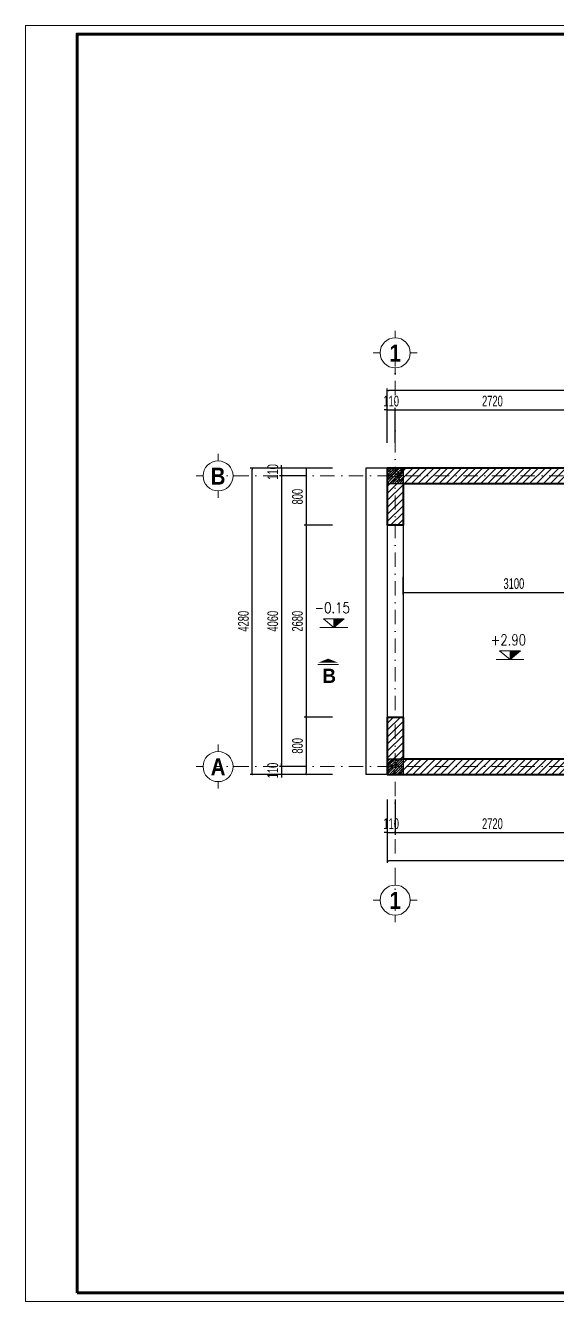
# Model space of a CAD drawing. Header units: millimetres. Extents: x 2565303 to 2664360, y -865723 to -262051.
# Drawn here: x 2630132 to 2637569, y -728163 to -710343 of the extents above; entities that cross this region are included whole.
import ezdxf
from ezdxf.enums import TextEntityAlignment as Align

# ---------------------------------------------------------------- set-up
doc = ezdxf.new("R2010")
doc.units = ezdxf.units.MM
doc.header["$LTSCALE"] = 10
doc.header["$MEASUREMENT"] = 0
doc.linetypes.add('DASHDOT', pattern=[1, 0.5, -0.25, 0, -0.25])
doc.layers.get('0').update_dxf_attribs({"linetype": 'CONTINUOUS'})
doc.layers.get('DEFPOINTS').update_dxf_attribs({"color": 10, "linetype": 'CONTINUOUS'})
for name, color, linetype in [('- Hach vl', 9, 'CONTINUOUS'), ('Khungten_LCDI', 7, 'CONTINUOUS'), ('M3', 3, 'CONTINUOUS')]:
    doc.layers.add(name, color=color, linetype=linetype)
for name, color, linetype, lineweight in [('-thay1', 7, 'CONTINUOUS', 18), ('-Tường', 4, 'CONTINUOUS', 35), ('LC Dim', 8, 'CONTINUOUS', 13), ('LC Hatch', 252, 'CONTINUOUS', 5), ('LC ISO', 153, 'CONTINUOUS', 13), ('LC Khac', 4, 'CONTINUOUS', 9), ('LC Net dam 1', 30, 'CONTINUOUS', 30), ('LC Net dam2', 6, 'CONTINUOUS', 40), ('LC Net manh', 250, 'CONTINUOUS', 5), ('LC Net truc', 134, 'DASHDOT', 5), ('LC Text1', 20, 'CONTINUOUS', 13), ('LC Text2', 7, 'CONTINUOUS', 13)]:
    doc.layers.add(name, color=color, linetype=linetype, lineweight=lineweight)
doc.styles.add('HOATBIF', font='hoatbif.shx', dxfattribs={"width": 0.65})
doc.styles.add('Khungten', font='', dxfattribs={"width": 0.9, "height": 5000})
doc.styles.add('LC 1', font='')
doc.styles.add('T1', font='Vnsimli.shx', dxfattribs={"width": 0.7})
doc.styles.add('Title', font='', dxfattribs={"width": 0.8})
doc.styles.get('Khungten').set_extended_font_data('.VnAvantH')
doc.styles.get('LC 1').set_extended_font_data('.VnAvantH', bold=True)
doc.styles.get('Title').set_extended_font_data('.VnBlackH')
doc.dimstyles.new('1-100 (1-60)', dxfattribs={"dimscale": 60, "dimtxt": 2.5, "dimasz": 0.35, "dimexe": 0.5, "dimexo": 0, "dimgap": 0.8, "dimtad": 1, "dimdec": 0, "dimzin": 0, "dimdsep": 46, "dimtxsty": 'HOATBIF', "dimblk1": 'DOT', "dimblk2": 'DOT', "dimsah": 1, "dimcen": -1, "dimdle": 1, "dimclrd": 256, "dimclre": 256, "dimclrt": 4, "dimadec": 3, "dimazin": 2, "dimtfac": 0.333333, "dimtdec": 0, "dimtix": 1, "dimtmove": 2, "dimatfit": 3, "dimldrblk": 'DOT', "dimfxl": 1, "dimtvp": 0.833333, "dimtolj": 1, "dimtzin": 0, "dimarcsym": 0})

# ---------------------------------------------------------------- blocks, each defined once
blk = doc.blocks.new('DOT')
at = {"layer": 'M3', "color": 0, "linetype": 'ByBlock'}
blk.add_line((-0.5, 0), (-1, 0), dxfattribs=at)
at = {"layer": 'M3', "color": 0, "linetype": 'ByBlock', "const_width": 0.5}
blk.add_lwpolyline([(-0.25, 0, 1), (0.25, 0, 1)], format="xyb", close=True, dxfattribs=at)
blk = doc.blocks.new('*D824')
at = {"layer": 'DEFPOINTS', "color": 0, "transparency": 16777216}
for p in [(2635299, -715712), (2635189, -716172), (2635299, -716172)]:
    blk.add_point(p, dxfattribs=at)
at = {"layer": 'LC Dim', "lineweight": -2, "transparency": 16777216}
for p, q in [((2635168, -715712), (2635147, -715712)), ((2635189, -716172), (2635189, -715682)), ((2635189, -715712), (2635299, -715712)), ((2635299, -716172), (2635299, -715682)), ((2635320, -715712), (2635341, -715712))]:
    blk.add_line(p, q, dxfattribs=at)
at = {"layer": 'LC Dim', "lineweight": -2, "transparency": 16777216, "xscale": 21, "yscale": 21, "zscale": 21}
blk.add_blockref('DOT', (2635189, -715712), dxfattribs=at)
at = {"layer": 'LC Dim', "lineweight": -2, "transparency": 16777216, "xscale": 21, "yscale": 21, "zscale": 21, "rotation": 180}
blk.add_blockref('DOT', (2635299, -715712), dxfattribs=at)
at = {"layer": 'LC Dim', "color": 4, "transparency": 16777216, "insert": (2635244, -715589), "char_height": 150, "attachment_point": 5, "style": 'HOATBIF'}
blk.add_mtext('\\A1;110', dxfattribs=at)
blk = doc.blocks.new('*D825')
at = {"layer": 'DEFPOINTS', "color": 0, "transparency": 16777216}
for p in [(2638019, -715712), (2635299, -716172), (2638019, -716172)]:
    blk.add_point(p, dxfattribs=at)
at = {"layer": 'LC Dim', "lineweight": -2, "transparency": 16777216}
for p, q in [((2635299, -716172), (2635299, -715682)), ((2635320, -715712), (2637998, -715712)), ((2638019, -716172), (2638019, -715682))]:
    blk.add_line(p, q, dxfattribs=at)
at = {"layer": 'LC Dim', "lineweight": -2, "transparency": 16777216, "xscale": 21, "yscale": 21, "zscale": 21, "rotation": 180}
blk.add_blockref('DOT', (2635299, -715712), dxfattribs=at)
at = {"layer": 'LC Dim', "lineweight": -2, "transparency": 16777216, "xscale": 21, "yscale": 21, "zscale": 21}
blk.add_blockref('DOT', (2638019, -715712), dxfattribs=at)
at = {"layer": 'LC Dim', "color": 4, "transparency": 16777216, "insert": (2636659, -715589), "char_height": 150, "attachment_point": 5, "style": 'HOATBIF'}
blk.add_mtext('\\A1;2720', dxfattribs=at)
blk = doc.blocks.new('*D830')
at = {"layer": 'DEFPOINTS', "color": 0, "transparency": 16777216}
for p in [(2635189, -715442), (2635189, -716172), (2649189, -716172)]:
    blk.add_point(p, dxfattribs=at)
at = {"layer": 'LC Dim', "lineweight": -2, "transparency": 16777216}
for p, q in [((2635189, -716172), (2635189, -715412)), ((2649168, -715442), (2635210, -715442)), ((2649189, -716172), (2649189, -715412))]:
    blk.add_line(p, q, dxfattribs=at)
at = {"layer": 'LC Dim', "lineweight": -2, "transparency": 16777216, "xscale": 21, "yscale": 21, "zscale": 21, "rotation": 180}
blk.add_blockref('DOT', (2635189, -715442), dxfattribs=at)
at = {"layer": 'LC Dim', "lineweight": -2, "transparency": 16777216, "xscale": 21, "yscale": 21, "zscale": 21}
blk.add_blockref('DOT', (2649189, -715442), dxfattribs=at)
at = {"layer": 'LC Dim', "color": 4, "transparency": 16777216, "insert": (2642109, -715319), "char_height": 150, "attachment_point": 5, "style": 'HOATBIF'}
blk.add_mtext('\\A1;14000', dxfattribs=at)
blk = doc.blocks.new('*D831')
at = {"layer": 'DEFPOINTS', "color": 0, "transparency": 16777216}
for p in [(2635189, -721154), (2635299, -721154), (2635299, -721614)]:
    blk.add_point(p, dxfattribs=at)
at = {"layer": 'LC Dim', "lineweight": -2, "transparency": 16777216}
for p, q in [((2635189, -721154), (2635189, -721644)), ((2635299, -721154), (2635299, -721644)), ((2635168, -721614), (2635147, -721614)), ((2635189, -721614), (2635299, -721614)), ((2635320, -721614), (2635341, -721614))]:
    blk.add_line(p, q, dxfattribs=at)
at = {"layer": 'LC Dim', "lineweight": -2, "transparency": 16777216, "xscale": 21, "yscale": 21, "zscale": 21}
blk.add_blockref('DOT', (2635189, -721614), dxfattribs=at)
at = {"layer": 'LC Dim', "lineweight": -2, "transparency": 16777216, "xscale": 21, "yscale": 21, "zscale": 21, "rotation": 180}
blk.add_blockref('DOT', (2635299, -721614), dxfattribs=at)
at = {"layer": 'LC Dim', "color": 4, "transparency": 16777216, "insert": (2635244, -721491), "char_height": 150, "attachment_point": 5, "style": 'HOATBIF'}
blk.add_mtext('\\A1;110', dxfattribs=at)
blk = doc.blocks.new('*D832')
at = {"layer": 'DEFPOINTS', "color": 0, "transparency": 16777216}
for p in [(2635299, -721154), (2638019, -721154), (2638019, -721614)]:
    blk.add_point(p, dxfattribs=at)
at = {"layer": 'LC Dim', "lineweight": -2, "transparency": 16777216}
for p, q in [((2635299, -721154), (2635299, -721644)), ((2638019, -721154), (2638019, -721644)), ((2635320, -721614), (2637998, -721614))]:
    blk.add_line(p, q, dxfattribs=at)
at = {"layer": 'LC Dim', "lineweight": -2, "transparency": 16777216, "xscale": 21, "yscale": 21, "zscale": 21, "rotation": 180}
blk.add_blockref('DOT', (2635299, -721614), dxfattribs=at)
at = {"layer": 'LC Dim', "lineweight": -2, "transparency": 16777216, "xscale": 21, "yscale": 21, "zscale": 21}
blk.add_blockref('DOT', (2638019, -721614), dxfattribs=at)
at = {"layer": 'LC Dim', "color": 4, "transparency": 16777216, "insert": (2636659, -721491), "char_height": 150, "attachment_point": 5, "style": 'HOATBIF'}
blk.add_mtext('\\A1;2720', dxfattribs=at)
blk = doc.blocks.new('*D837')
at = {"layer": 'DEFPOINTS', "color": 0, "transparency": 16777216}
for p in [(2635189, -721154), (2649189, -721154), (2635189, -722009)]:
    blk.add_point(p, dxfattribs=at)
at = {"layer": 'LC Dim', "lineweight": -2, "transparency": 16777216}
for p, q in [((2635189, -721154), (2635189, -722039)), ((2649189, -721154), (2649189, -722039)), ((2649168, -722009), (2635210, -722009))]:
    blk.add_line(p, q, dxfattribs=at)
at = {"layer": 'LC Dim', "lineweight": -2, "transparency": 16777216, "xscale": 21, "yscale": 21, "zscale": 21, "rotation": 180}
blk.add_blockref('DOT', (2635189, -722009), dxfattribs=at)
at = {"layer": 'LC Dim', "lineweight": -2, "transparency": 16777216, "xscale": 21, "yscale": 21, "zscale": 21}
blk.add_blockref('DOT', (2649189, -722009), dxfattribs=at)
at = {"layer": 'LC Dim', "color": 4, "transparency": 16777216, "insert": (2642109, -721870), "char_height": 150, "attachment_point": 5, "style": 'HOATBIF'}
blk.add_mtext('\\A1;14000', dxfattribs=at)
blk = doc.blocks.new('*D838')
at = {"layer": 'DEFPOINTS', "color": 0, "transparency": 16777216}
for p in [(2634057, -716523), (2633712, -716633), (2634057, -716633)]:
    blk.add_point(p, dxfattribs=at)
at = {"layer": 'LC Dim', "lineweight": -2, "transparency": 16777216}
for p, q in [((2634057, -716523), (2633682, -716523)), ((2633712, -716502), (2633712, -716481)), ((2633712, -716523), (2633712, -716633)), ((2634057, -716633), (2633682, -716633)), ((2633712, -716654), (2633712, -716675))]:
    blk.add_line(p, q, dxfattribs=at)
at = {"layer": 'LC Dim', "lineweight": -2, "transparency": 16777216, "xscale": 21, "yscale": 21, "zscale": 21}
for p, rotation in [((2633712, -716523), 270), ((2633712, -716633), 90)]:
    blk.add_blockref('DOT', p, dxfattribs=dict(at, rotation=rotation))
at = {"layer": 'LC Dim', "color": 4, "transparency": 16777216, "insert": (2633589, -716578), "char_height": 150, "attachment_point": 5, "rotation": 90, "style": 'HOATBIF'}
blk.add_mtext('\\A1;110', dxfattribs=at)
blk = doc.blocks.new('*D839')
at = {"layer": 'DEFPOINTS', "color": 0, "transparency": 16777216}
for p in [(2634057, -716633), (2633712, -720693), (2634057, -720693)]:
    blk.add_point(p, dxfattribs=at)
at = {"layer": 'LC Dim', "lineweight": -2, "transparency": 16777216}
for p, q in [((2634057, -716633), (2633682, -716633)), ((2633712, -716654), (2633712, -720672)), ((2634057, -720693), (2633682, -720693))]:
    blk.add_line(p, q, dxfattribs=at)
at = {"layer": 'LC Dim', "lineweight": -2, "transparency": 16777216, "xscale": 21, "yscale": 21, "zscale": 21}
for p, rotation in [((2633712, -716633), 90), ((2633712, -720693), 270)]:
    blk.add_blockref('DOT', p, dxfattribs=dict(at, rotation=rotation))
at = {"layer": 'LC Dim', "color": 4, "transparency": 16777216, "insert": (2633589, -718663), "char_height": 150, "attachment_point": 5, "rotation": 90, "style": 'HOATBIF'}
blk.add_mtext('\\A1;4060', dxfattribs=at)
blk = doc.blocks.new('*D840')
at = {"layer": 'DEFPOINTS', "color": 0, "transparency": 16777216}
for p in [(2633712, -720803), (2634057, -720693), (2634057, -720803)]:
    blk.add_point(p, dxfattribs=at)
at = {"layer": 'LC Dim', "lineweight": -2, "transparency": 16777216}
for p, q in [((2634057, -720693), (2633682, -720693)), ((2634057, -720803), (2633682, -720803)), ((2633712, -720672), (2633712, -720651)), ((2633712, -720693), (2633712, -720803)), ((2633712, -720824), (2633712, -720845))]:
    blk.add_line(p, q, dxfattribs=at)
at = {"layer": 'LC Dim', "lineweight": -2, "transparency": 16777216, "xscale": 21, "yscale": 21, "zscale": 21}
for p, rotation in [((2633712, -720693), 270), ((2633712, -720803), 90)]:
    blk.add_blockref('DOT', p, dxfattribs=dict(at, rotation=rotation))
at = {"layer": 'LC Dim', "color": 4, "transparency": 16777216, "insert": (2633589, -720748), "char_height": 150, "attachment_point": 5, "rotation": 90, "style": 'HOATBIF'}
blk.add_mtext('\\A1;110', dxfattribs=at)
blk = doc.blocks.new('*D841')
at = {"layer": 'DEFPOINTS', "color": 0, "transparency": 16777216}
for p in [(2633302, -716523), (2634057, -716523), (2634057, -720803)]:
    blk.add_point(p, dxfattribs=at)
at = {"layer": 'LC Dim', "lineweight": -2, "transparency": 16777216}
for p, q in [((2634057, -716523), (2633272, -716523)), ((2633302, -720782), (2633302, -716544)), ((2634057, -720803), (2633272, -720803))]:
    blk.add_line(p, q, dxfattribs=at)
at = {"layer": 'LC Dim', "lineweight": -2, "transparency": 16777216, "xscale": 21, "yscale": 21, "zscale": 21}
for p, rotation in [((2633302, -716523), 90), ((2633302, -720803), 270)]:
    blk.add_blockref('DOT', p, dxfattribs=dict(at, rotation=rotation))
at = {"layer": 'LC Dim', "color": 4, "transparency": 16777216, "insert": (2633179, -718663), "char_height": 150, "attachment_point": 5, "rotation": 90, "style": 'HOATBIF'}
blk.add_mtext('\\A1;4280', dxfattribs=at)
blk = doc.blocks.new('*D842')
at = {"layer": 'DEFPOINTS', "color": 0, "transparency": 16777216}
for p in [(2634422, -716523), (2634057, -717323), (2634422, -717323)]:
    blk.add_point(p, dxfattribs=at)
at = {"layer": 'LC Dim', "lineweight": -2, "transparency": 16777216}
for p, q in [((2634422, -716523), (2634027, -716523)), ((2634057, -716544), (2634057, -717302)), ((2634422, -717323), (2634027, -717323))]:
    blk.add_line(p, q, dxfattribs=at)
at = {"layer": 'LC Dim', "lineweight": -2, "transparency": 16777216, "xscale": 21, "yscale": 21, "zscale": 21}
for p, rotation in [((2634057, -716523), 90), ((2634057, -717323), 270)]:
    blk.add_blockref('DOT', p, dxfattribs=dict(at, rotation=rotation))
at = {"layer": 'LC Dim', "color": 4, "transparency": 16777216, "insert": (2633934, -716923), "char_height": 150, "attachment_point": 5, "rotation": 90, "style": 'HOATBIF'}
blk.add_mtext('\\A1;800', dxfattribs=at)
blk = doc.blocks.new('*D843')
at = {"layer": 'DEFPOINTS', "color": 0, "transparency": 16777216}
for p in [(2634422, -717323), (2634057, -720003), (2634422, -720003)]:
    blk.add_point(p, dxfattribs=at)
at = {"layer": 'LC Dim', "lineweight": -2, "transparency": 16777216}
for p, q in [((2634422, -717323), (2634027, -717323)), ((2634057, -717344), (2634057, -719982)), ((2634422, -720003), (2634027, -720003))]:
    blk.add_line(p, q, dxfattribs=at)
at = {"layer": 'LC Dim', "lineweight": -2, "transparency": 16777216, "xscale": 21, "yscale": 21, "zscale": 21}
for p, rotation in [((2634057, -717323), 90), ((2634057, -720003), 270)]:
    blk.add_blockref('DOT', p, dxfattribs=dict(at, rotation=rotation))
at = {"layer": 'LC Dim', "color": 4, "transparency": 16777216, "insert": (2633934, -718663), "char_height": 150, "attachment_point": 5, "rotation": 90, "style": 'HOATBIF'}
blk.add_mtext('\\A1;2680', dxfattribs=at)
blk = doc.blocks.new('*D844')
at = {"layer": 'DEFPOINTS', "color": 0, "transparency": 16777216}
for p in [(2634422, -720003), (2634057, -720803), (2634422, -720803)]:
    blk.add_point(p, dxfattribs=at)
at = {"layer": 'LC Dim', "lineweight": -2, "transparency": 16777216}
for p, q in [((2634422, -720003), (2634027, -720003)), ((2634057, -720024), (2634057, -720782)), ((2634422, -720803), (2634027, -720803))]:
    blk.add_line(p, q, dxfattribs=at)
at = {"layer": 'LC Dim', "lineweight": -2, "transparency": 16777216, "xscale": 21, "yscale": 21, "zscale": 21}
for p, rotation in [((2634057, -720003), 90), ((2634057, -720803), 270)]:
    blk.add_blockref('DOT', p, dxfattribs=dict(at, rotation=rotation))
at = {"layer": 'LC Dim', "color": 4, "transparency": 16777216, "insert": (2633934, -720403), "char_height": 150, "attachment_point": 5, "rotation": 90, "style": 'HOATBIF'}
blk.add_mtext('\\A1;800', dxfattribs=at)
blk = doc.blocks.new('TTRUC')
at = {"layer": 'LC ISO'}
for p, q in [((0, 6.95), (0, 10.13)), ((-6.95, 0), (-10.13, 0)), ((6.95, 0), (10.13, 0)), ((0, -6.95), (0, -10.13))]:
    blk.add_line(p, q, dxfattribs=at)
at = {"layer": 'LC Net manh'}
blk.add_circle((0, 0), 6.95, dxfattribs=at)
blk = doc.blocks.new('lcdi fix')
at = {"layer": 'DEFPOINTS', "lineweight": 0}
blk.add_lwpolyline([(-1200, -14850), (-1200, 14850), (40800, 14850), (40800, -14850)], close=True, dxfattribs=at)
at = {"layer": 'Khungten_LCDI', "color": 5, "lineweight": 60}
blk.add_lwpolyline([(0, -14650), (0, 14650), (40600, 14650), (40600, -14650)], close=True, dxfattribs=at)
at = {"color": 7, "style": 'Khungten', "width": 0.8}
for tag, p in [('REVISION', (39499, -10746)), ('NGAYHT', (39546, -11609))]:
    blk.add_attdef(tag, text='', height=200, dxfattribs=at).set_placement(p, align=Align.CENTER)
at = {"layer": 'LC Text1', "style": 'Title', "width": 1.485915}
for tag, p, p2 in [('TENBANVE1', (36913, -8886), (40339, -8886)), ('TENBANVE2', (36913, -9562), (40339, -9562))]:
    blk.add_attdef(tag, text='', height=250, dxfattribs=at).set_placement(p, p2, align=Align.FIT)
at = {"layer": 'LC Text1', "style": 'Title', "width": 0.7}
blk.add_attdef('SOBANVE', text='', height=250, dxfattribs=at).set_placement((39562, -13896), align=Align.CENTER)
blk = doc.blocks.new('gfs')
at = {"layer": '- Hach vl', "ltscale": 0.2}
h = blk.add_hatch(dxfattribs=at)
h.set_pattern_fill('ANSI31', color=256, scale=200, style=0)
h.set_pattern_definition([(45, (3894016.553, -231657.651), (-17.67766953, 17.67766953), [])])
h.paths.add_polyline_path([(2119996, -313176), (2119887, -313176), (2119887, -313286), (2119996, -313286)])
h.paths.add_polyline_path([(2119887, -313176), (2119777, -313176), (2119777, -313286), (2119887, -313286)])
h.paths.add_polyline_path([(2119887, -313066), (2119777, -313066), (2119777, -313176), (2119887, -313176)])
h.paths.add_polyline_path([(2119996, -313066), (2119887, -313066), (2119887, -313176), (2119996, -313176)])
h = blk.add_hatch(dxfattribs=at)
h.set_pattern_fill('AR-CONC', color=256, scale=20, style=0)
h.set_pattern_definition([(50, (3894016.55, -231657.65), (143.4520365, -12.550427), [15, -165]), (355, (3894016.55, -231657.65), (-27.750267, 150.438427), [12, -132]), (100.4514, (3894028.51, -231658.7), (115.701876, 137.887908), [12.748038, -140.228422]), (46.1842, (3894016.55, -231617.65), (213.44821, -33.103803), [22.5, -247.5]), (96.6356, (3894034.34, -231620.4), (186.93254, 194.823574), [19.122058, -210.3426]), (351.1842, (3894016.55, -231617.65), (186.93239, 194.82372), [18, -198]), (21, (3894036.55, -231627.65), (119.3814104, -80.523778), [15, -165]), (326, (3894036.55, -231627.65), (48.663066, 145.030009), [12, -132]), (71.4514, (3894046.5, -231634.36), (168.044526, 64.506099), [12.748038, -140.228422]), (37.5, (3894016.553, -231657.65), (2.431971, 66.5787708), [0, -130.4, 0, -134, 0, -132.5]), (7.5, (3894016.55, -231657.65), (52.6139075, 78.8823424), [0, -76.4, 0, -127.4, 0, -50.5]), (327.5, (3893971.953, -231657.65), (106.7644872, -4.5109743), [0, -50, 0, -156, 0, -207]), (317.5, (3893951.95, -231657.65), (116.637234, 20.0209965), [0, -65, 0, -103.6, 0, -147])])
h.paths.add_polyline_path([(2119996, -313176), (2119887, -313176), (2119887, -313286), (2119996, -313286)])
h.paths.add_polyline_path([(2119887, -313176), (2119777, -313176), (2119777, -313286), (2119887, -313286)])
h.paths.add_polyline_path([(2119887, -313066), (2119777, -313066), (2119777, -313176), (2119887, -313176)])
h.paths.add_polyline_path([(2119996, -313066), (2119887, -313066), (2119887, -313176), (2119996, -313176)])
at = {"layer": 'LC Net dam 1'}
blk.add_lwpolyline([(2119777, -313066), (2119997, -313066), (2119997, -313286), (2119777, -313286)], close=True, dxfattribs=at)
blk = doc.blocks.new('Caodo1')
at = {"layer": 'LC Text1'}
blk.add_hatch(color=256, dxfattribs=at).paths.add_polyline_path([(0, 200), (0, 0), (243, 200)])
for p, q in [((324, 0), (-324, 0)), ((0, 0), (0, 200))]:
    blk.add_line(p, q, dxfattribs=at)
blk.add_lwpolyline([(-243, 200), (243, 200), (0, 0), (0, 0)], close=True, dxfattribs=at)
at = {"layer": 'LC Text1', "style": 'T1', "width": 0.8}
blk.add_attdef('%%P0,00', text='', height=250, dxfattribs=at).set_placement((-39, 460), align=Align.MIDDLE_CENTER)
blk = doc.blocks.new('*D911')
at = {"layer": 'DEFPOINTS', "color": 0, "transparency": 16777216}
for p in [(2635409, -718045), (2638509, -718045), (2638509, -718261)]:
    blk.add_point(p, dxfattribs=at)
at = {"layer": 'LC Dim', "lineweight": -2, "transparency": 16777216}
for p, q in [((2635409, -718045), (2635409, -718291)), ((2638509, -718045), (2638509, -718291)), ((2635430, -718261), (2638488, -718261))]:
    blk.add_line(p, q, dxfattribs=at)
at = {"layer": 'LC Dim', "lineweight": -2, "transparency": 16777216, "xscale": 21, "yscale": 21, "zscale": 21, "rotation": 180}
blk.add_blockref('DOT', (2635409, -718261), dxfattribs=at)
at = {"layer": 'LC Dim', "lineweight": -2, "transparency": 16777216, "xscale": 21, "yscale": 21, "zscale": 21}
blk.add_blockref('DOT', (2638509, -718261), dxfattribs=at)
at = {"layer": 'LC Dim', "color": 4, "transparency": 16777216, "insert": (2636959, -718138), "char_height": 150, "attachment_point": 5, "style": 'HOATBIF'}
blk.add_mtext('\\A1;3100', dxfattribs=at)

msp = doc.modelspace()

# ---------------------------------------------------------------- hatches: boundary and pattern name
at = {"layer": 'LC Hatch', "ltscale": 0.3}
h = msp.add_hatch(dxfattribs=at)
h.set_pattern_fill('ANSI31', color=256, scale=550, style=0)
h.set_pattern_definition([(45, (496.66, -326738.374), (-48.6135912, 48.6135912), [])])
h.paths.add_polyline_path([(2649189.4, -720473), (2648969.4, -720473), (2648969.4, -720583), (2635409.4, -720583), (2635409.4, -720003), (2635189.4, -720003), (2635189.4, -720803), (2649189.4, -720803)])
h.paths.add_polyline_path([(2649189.4, -718893), (2648969.4, -718893), (2648969.4, -719543), (2649189.4, -719543)])
h.paths.add_polyline_path([(2642219.4, -716893), (2641919.4, -716893), (2641919.4, -716743), (2641864.4, -716743), (2641864.4, -716948), (2642219.4, -716948)], flags=17)
h.paths.add_polyline_path([(2649189.4, -716523), (2635189.4, -716523), (2635189.4, -717323), (2635409.4, -717323), (2635409.4, -716743), (2642219.4, -716743), (2642219.4, -717643), (2643924.4, -717643), (2643924.4, -717533), (2642329.4, -717533), (2642329.4, -716633), (2644629.4, -716633), (2644629.4, -717533), (2644574.4, -717533), (2644574.4, -717643), (2644739.4, -717643), (2644739.4, -716743), (2648969.4, -716743), (2648969.4, -717693), (2649189.4, -717693)])

# ---------------------------------------------------------------- linework, layer by layer
for p, q in [((2634889.4, -716523), (2634889.4, -720803)), ((2635189.4, -716523), (2634889.4, -716523)), ((2635189.4, -717323), (2635189.4, -720003)), ((2635409.4, -717323), (2635409.4, -720003)), ((2635189.4, -720803), (2634889.4, -720803))]:
    msp.add_line(p, q)
at = {"layer": 'LC Khac', "color": 1, "ltscale": 2}
msp.add_line((2634508.8, -719265.4), (2634217.5, -719265.4), dxfattribs=at)
msp.add_lwpolyline([(2634363.1, -719185, 0, 282.9, 0), (2634363.1, -719243.5, 165, 165, 0)], format="xyseb", dxfattribs=at)
at = {"layer": 'LC Net dam2'}
for p, q in [((2635189.4, -716523), (2635189.4, -717323)), ((2649189.4, -716523), (2635189.4, -716523)), ((2635409.4, -716743), (2635409.4, -717323)), ((2642219.4, -716743), (2635409.4, -716743)), ((2635409.4, -717323), (2635189.4, -717323)), ((2635189.4, -720003), (2635189.4, -720803)), ((2635189.4, -720003), (2635409.4, -720003)), ((2635409.4, -720003), (2635409.4, -720583)), ((2635409.4, -720583), (2648969.4, -720583)), ((2635189.4, -720803), (2649189.4, -720803))]:
    msp.add_line(p, q, dxfattribs=at)
at = {"layer": 'LC Net truc', "ltscale": 40}
for p, q in [((2635299.4, -714904.2), (2635299.4, -722809.1)), ((2651256.6, -716633), (2632790.2, -716633)), ((2651256.6, -720693), (2632790.2, -720693))]:
    msp.add_line(p, q, dxfattribs=at)

# ---------------------------------------------------------------- block references
at = {"layer": '-thay1', "xscale": 0.6000000155618181, "yscale": 0.6000000155618181, "zscale": 0.6000000155618181}
msp.add_blockref('lcdi fix', (2630852, -719253.2), dxfattribs=at)
at = {"layer": '-Tường'}
for p in [(515412.6, -403456.6), (515412.6, -407516.6)]:
    msp.add_blockref('gfs', p, dxfattribs=at)
at = {"layer": 'LC ISO', "xscale": 30.23532588053422, "yscale": 30.23532588053422, "zscale": 30.23532588053422}
for p in [(2635299.4, -714914.4), (2632824.2, -716633), (2632824.2, -720693), (2635299.4, -722558.3)]:
    msp.add_blockref('TTRUC', p, dxfattribs=at)
at = {"layer": 'LC Text1'}
ref = msp.add_blockref('Caodo1', (2634443.1, -718749.9), dxfattribs=dict(at, xscale=0.5999999999992269, yscale=0.5999999999992269, zscale=0.5999999999992269))
ref.add_attrib('%%P0,00', '-0.15', dxfattribs={"layer": 'LC Text2', "height": 150, "style": 'T1', "width": 0.8}).set_placement((2634419.7, -718474.2), align=Align.MIDDLE_CENTER)
ref = msp.add_blockref('Caodo1', (2636905.1, -719198.5), dxfattribs=dict(at, xscale=0.5999999999992269, yscale=0.5999999999992269, zscale=0.5999999999992269))
ref.add_attrib('%%P0,00', '+2.90', dxfattribs={"layer": 'LC Text2', "height": 150, "style": 'T1', "width": 0.8}).set_placement((2636881.7, -718922.8), align=Align.MIDDLE_CENTER)

# ---------------------------------------------------------------- texts
at = {"ltscale": 2, "style": 'LC 1'}
msp.add_attdef('B', text='B', height=198, dxfattribs=at).set_placement((2634376.2, -719425.3), align=Align.MIDDLE_CENTER)
at = {"layer": 'LC Text1', "ltscale": 0.2, "style": 'LC 1', "width": 0.9}
for s, p in [('1', (2635299.4, -715107)), ('b', (2632824.2, -716825.6)), ('a', (2632824.2, -720885.6)), ('1', (2635299.4, -722750.9))]:
    msp.add_text(s, height=236.7, dxfattribs=at).set_placement(p, align=Align.BOTTOM_CENTER)

# ---------------------------------------------------------------- dimensions: what is measured, and where the dimension line sits
at = {"layer": 'LC Dim'}
for base, p1, p2, picture, middle in [((2635189.4, -715442.4), (2649189.4, -716171.9), (2635189.4, -716171.9), '*D830', (2642109.4, -715319.4)), ((2635189.4, -722008.8), (2649189.4, -721154.2), (2635189.4, -721154.2), '*D837', (2642109.4, -721869.7))]:
    dim = msp.add_linear_dim(base=base, p1=p1, p2=p2, dimstyle='1-100 (1-60)', dxfattribs=at)
    dim.commit()
    dim.dimension.update_dxf_attribs({"geometry": picture, "text_midpoint": middle, "dimtype": 160})
for base, p1, p2, picture, middle in [((2635299.4, -715712.1), (2635189.4, -716171.9), (2635299.4, -716171.9), '*D824', (2635244.4, -715589.1)), ((2638019.4, -715712.1), (2635299.4, -716171.9), (2638019.4, -716171.9), '*D825', (2636659.4, -715589.1)), ((2638509.4, -718261), (2635409.4, -718045.5), (2638509.4, -718045.5), '*D911', (2636959.4, -718138)), ((2635299.4, -721614), (2635189.4, -721154.2), (2635299.4, -721154.2), '*D831', (2635244.4, -721491)), ((2638019.4, -721614), (2635299.4, -721154.2), (2638019.4, -721154.2), '*D832', (2636659.4, -721491))]:
    dim = msp.add_linear_dim(base=base, p1=p1, p2=p2, dimstyle='1-100 (1-60)', dxfattribs=at)
    dim.commit()
    dim.dimension.update_dxf_attribs({"geometry": picture, "text_midpoint": middle})
for base, p1, p2, picture, middle in [((2633301.8, -716523), (2634056.6, -720803), (2634056.6, -716523), '*D841', (2633178.8, -718663)), ((2633711.7, -716633), (2634056.6, -716523), (2634056.6, -716633), '*D838', (2633588.7, -716578)), ((2634056.6, -717323), (2634421.6, -716523), (2634421.6, -717323), '*D842', (2633933.6, -716923)), ((2633711.7, -720693), (2634056.6, -716633), (2634056.6, -720693), '*D839', (2633588.7, -718663)), ((2634056.6, -720003), (2634421.6, -717323), (2634421.6, -720003), '*D843', (2633933.6, -718663)), ((2634056.6, -720803), (2634421.6, -720003), (2634421.6, -720803), '*D844', (2633933.6, -720403)), ((2633711.7, -720803), (2634056.6, -720693), (2634056.6, -720803), '*D840', (2633588.7, -720748))]:
    dim = msp.add_linear_dim(base=base, p1=p1, p2=p2, angle=90, dimstyle='1-100 (1-60)', dxfattribs=at)
    dim.commit()
    dim.dimension.update_dxf_attribs({"geometry": picture, "text_midpoint": middle})

doc.saveas('drawing.dxf')
